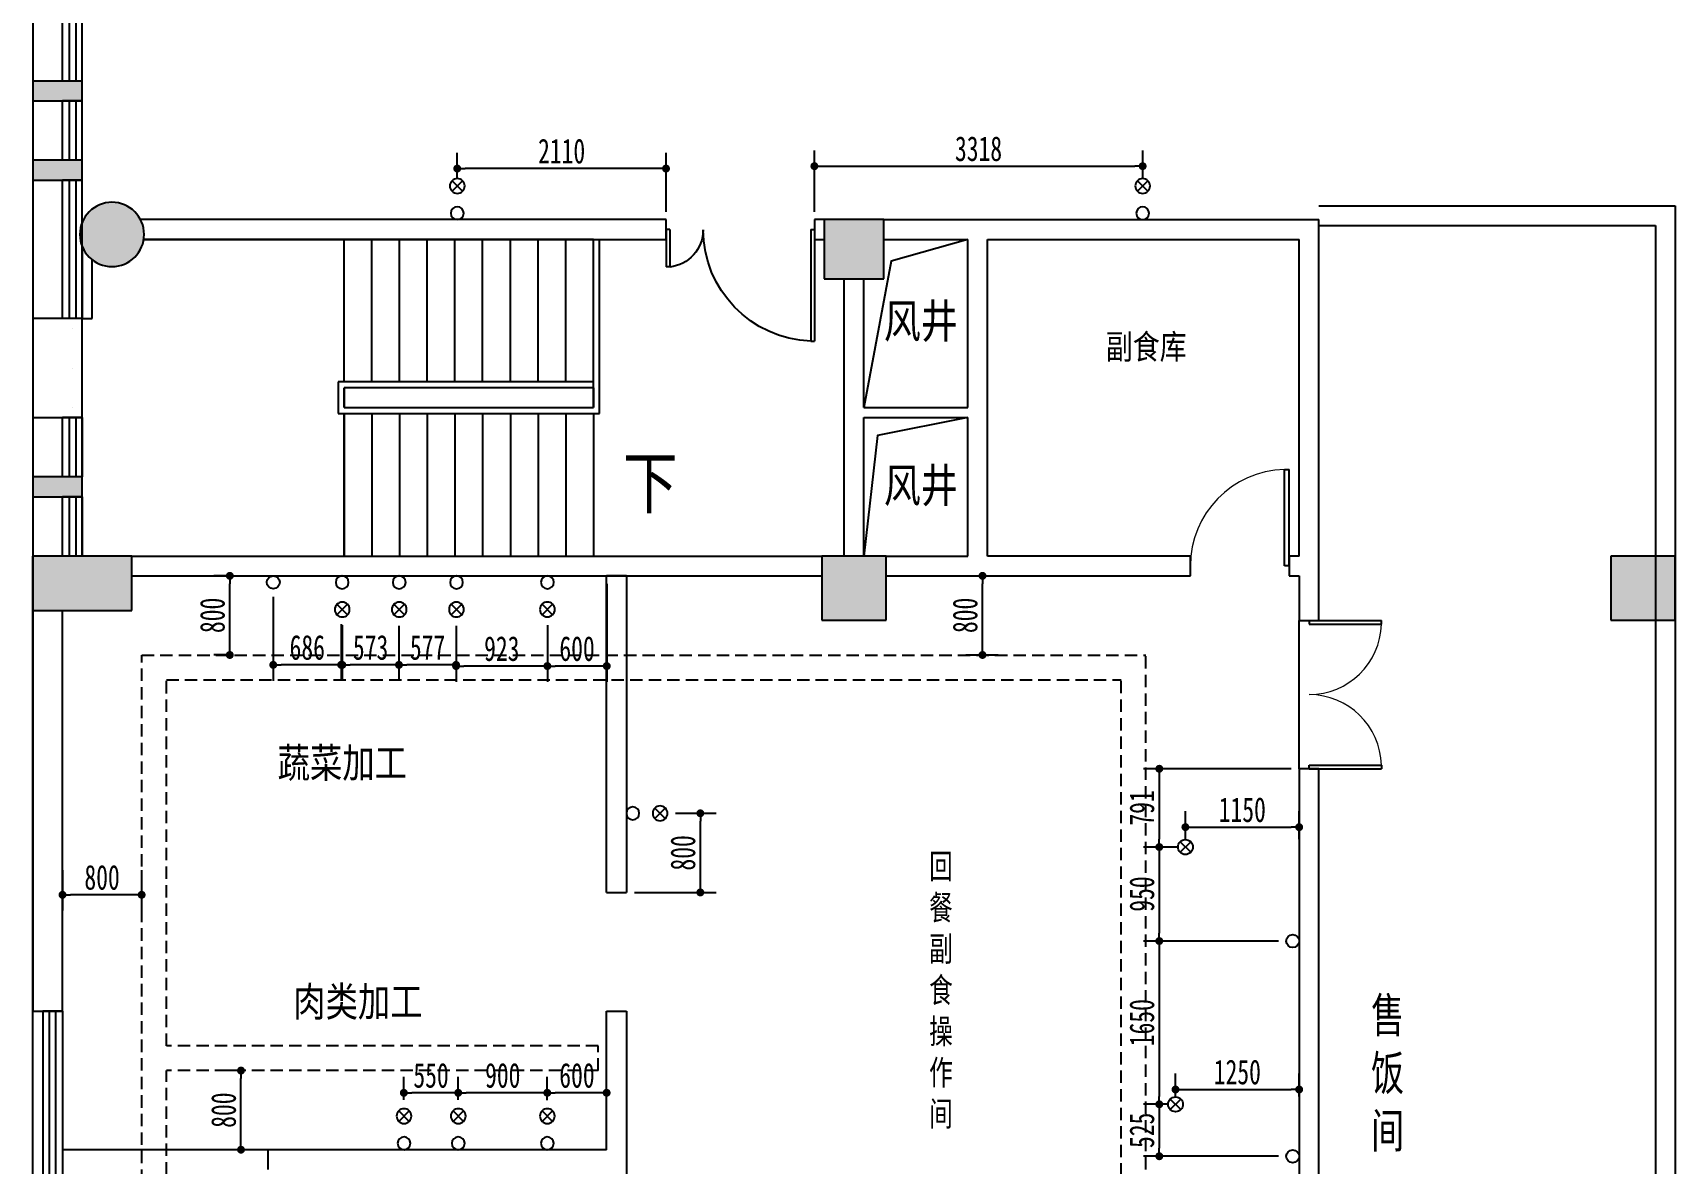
# Model space of a CAD drawing. Header units: inches. Extents: x 871252 to 1312932, y -88801 to 86720.
# Drawn here: x 1223702 to 1240302, y -47694 to -36261 of the extents above; entities that cross this region are included whole.
import ezdxf

# ---------------------------------------------------------------- set-up
doc = ezdxf.new("R2010")
doc.units = ezdxf.units.IN
doc.header["$MEASUREMENT"] = 0
doc.linetypes.add('DASH', pattern=[0.35, 0.25, -0.1])
doc.linetypes.add('HIDDEN', pattern=[0.375, 0.25, -0.125])
for name, color, linetype in [('COLUMN', 6, 'Continuous'), ('CURTWALL', 4, 'Continuous'), ('DIM_SYMB', 3, 'Continuous'), ('HATCH', 253, 'Continuous'), ('PUB_HATCH', 8, 'Continuous'), ('PUB_TEXT', 151, 'Continuous'), ('STAIR', 6, 'Continuous'), ('WALL', 7, 'Continuous'), ('WINDOW', 3, 'Continuous'), ('ZUOWEI', 251, 'Continuous'), ('供排水', 4, 'Continuous'), ('电位', 1, 'Continuous')]:
    doc.layers.add(name, color=color, linetype=linetype)
doc.styles.add('_TCH_DIM', font='stylu.ttf')
doc.styles.get("Standard").update_dxf_attribs({"font": '', "width": 0.7, "height": 250})
doc.styles.get('Standard').set_extended_font_data('NSimSun')
doc.dimstyles.new('电路', dxfattribs={"dimscale": 80, "dimtxt": 2.5, "dimasz": 1, "dimexe": 2, "dimexo": 1, "dimtad": 1, "dimdec": 0, "dimtxsty": 'Standard', "dimblk": 'DOT', "dimcen": 1, "dimclrd": 6, "dimclre": 6, "dimclrt": 6, "dimadec": 0, "dimazin": 0, "dimtfac": 1, "dimtdec": 0, "dimtmove": 0, "dimatfit": 3, "dimfxl": 0, "dimarcsym": 0})

# ---------------------------------------------------------------- blocks, each defined once
blk = doc.blocks.new('$DorLib2D$00000002')
for p, q in [((-0.5, 0), (-0.5, 0.4875)), ((-0.475, 0.4875), (-0.5, 0.4875)), ((-0.475, 0), (-0.475, 0.4875)), ((0.475, 0), (0.475, 0.4875)), ((0.475, 0.4875), (0.5, 0.4875)), ((0.5, 0), (0.5, 0.4875)), ((-0.5, 0), (-0.475, 0)), ((0.5, 0), (0.475, 0))]:
    blk.add_line(p, q)
at = {"lineweight": 13}
for centre, start, end in [((-0.4875, 0), 0, 88.53072), ((0.4875, 0), 91.46928, 180)]:
    blk.add_arc(centre, 0.4875, start, end, dxfattribs=at)
blk = doc.blocks.new('$TCHSYS$WIN2D')
for p, q in [((-0.5, 0.5), (0.5, 0.5)), ((-0.5, 0.5), (-0.5, -0.5)), ((0.5, 0.5), (0.5, -0.5)), ((0.5, 0.1667), (-0.5, 0.1667)), ((0.5, -0.1667), (-0.5, -0.1667)), ((-0.5, -0.5), (0.5, -0.5))]:
    blk.add_line(p, q)
blk = doc.blocks.new('$DorLib2D$00000225')
at = {"color": 0}
for p, q in [((0.475, -0.001), (0.475, 0.752)), ((0.475, 0.752), (0.5, 0.752)), ((0.5, -0.001), (0.5, 0.752)), ((-0.5, 0), (-0.5, 0.252)), ((-0.475, 0.252), (-0.5, 0.252)), ((-0.475, 0), (-0.475, 0.252)), ((-0.475, 0), (-0.5, 0)), ((0.475, -0.001), (0.5, -0.001))]:
    blk.add_line(p, q, dxfattribs=at)
for centre, radius, start, end in [((0.505, -0.002), 0.755, 92.2493, 179.7238), ((-0.501, 0.003), 0.251, 359.7899, 84.0974)]:
    blk.add_arc(centre, radius, start, end, dxfattribs=at)
blk = doc.blocks.new('$DorLib2D$00000001')
for p, q in [((0.45, 0.975), (0.5, 0.975)), ((0.45, 0), (0.45, 0.975)), ((0.5, 0), (0.5, 0.975)), ((0.5, 0), (0.45, 0))]:
    blk.add_line(p, q)
at = {"lineweight": 13}
blk.add_arc((0.475, 0), 0.975, 91.4693, 180, dxfattribs=at)
blk = doc.blocks.new('A$C4B041D0B')
at = {"layer": '供排水', "color": 14}
for p, q in [((393, 128), (287, 22)), ((287, 128), (393, 22))]:
    blk.add_line(p, q, dxfattribs=at)
at = {"layer": '供排水'}
for centre, radius in [((65, 75), 65.2), ((340, 75), 75)]:
    blk.add_circle(centre, radius, dxfattribs=at)
blk = doc.blocks.new('A$C561D5FAB')
at = {"layer": '供排水', "color": 14}
for p, q in [((128, 22), (22, 128)), ((128, 128), (22, 22))]:
    blk.add_line(p, q, dxfattribs=at)
at = {"layer": '供排水'}
blk.add_circle((75, 75), 75, dxfattribs=at)
blk = doc.blocks.new('_DOT')
at = {"color": 0, "linetype": 'ByBlock'}
blk.add_line((-0.5, 0), (-1, 0), dxfattribs=at)
at = {"color": 0, "linetype": 'ByBlock', "const_width": 0.5}
blk.add_lwpolyline([(-0.25, 0, 1), (0.25, 0, 1)], format="xyb", close=True, dxfattribs=at)
blk = doc.blocks.new('*D331')
at = {"layer": 'Defpoints', "color": 0, "transparency": 16777216}
for p in [(1229503, -41748), (1228903, -42168), (1228903, -42660)]:
    blk.add_point(p, dxfattribs=at)
at = {"layer": '电位', "color": 6, "lineweight": -2, "transparency": 16777216}
for p, q in [((1229503, -41828), (1229503, -42820)), ((1228903, -42248), (1228903, -42820)), ((1229423, -42660), (1228983, -42660))]:
    blk.add_line(p, q, dxfattribs=at)
at = {"layer": '电位', "color": 6, "lineweight": -2, "transparency": 16777216, "xscale": 80, "yscale": 80, "zscale": 80, "rotation": 180}
blk.add_blockref('_DOT', (1228903, -42660), dxfattribs=at)
at = {"layer": '电位', "color": 6, "lineweight": -2, "transparency": 16777216, "xscale": 80, "yscale": 80, "zscale": 80}
blk.add_blockref('_DOT', (1229503, -42660), dxfattribs=at)
at = {"layer": '电位', "color": 6, "transparency": 16777216, "insert": (1229203, -42485), "char_height": 250, "attachment_point": 5}
blk.add_mtext('600', dxfattribs=at)
blk = doc.blocks.new('*D332')
at = {"layer": 'Defpoints', "color": 0, "transparency": 16777216}
for p in [(1227980, -42174), (1228903, -42168), (1227980, -42660)]:
    blk.add_point(p, dxfattribs=at)
at = {"layer": '电位', "color": 6, "lineweight": -2, "transparency": 16777216}
for p, q in [((1227980, -42254), (1227980, -42820)), ((1228903, -42248), (1228903, -42820)), ((1228823, -42660), (1228060, -42660))]:
    blk.add_line(p, q, dxfattribs=at)
at = {"layer": '电位', "color": 6, "lineweight": -2, "transparency": 16777216, "xscale": 80, "yscale": 80, "zscale": 80, "rotation": 180}
blk.add_blockref('_DOT', (1227980, -42660), dxfattribs=at)
at = {"layer": '电位', "color": 6, "lineweight": -2, "transparency": 16777216, "xscale": 80, "yscale": 80, "zscale": 80}
blk.add_blockref('_DOT', (1228903, -42660), dxfattribs=at)
at = {"layer": '电位', "color": 6, "transparency": 16777216, "insert": (1228442, -42485), "char_height": 250, "attachment_point": 5}
blk.add_mtext('923', dxfattribs=at)
blk = doc.blocks.new('*D333')
at = {"layer": 'Defpoints', "color": 0, "transparency": 16777216}
for p in [(1227403, -42174), (1227980, -42174), (1227403, -42648)]:
    blk.add_point(p, dxfattribs=at)
at = {"layer": '电位', "color": 6, "lineweight": -2, "transparency": 16777216}
for p, q in [((1227403, -42254), (1227403, -42808)), ((1227980, -42254), (1227980, -42808)), ((1227900, -42648), (1227483, -42648))]:
    blk.add_line(p, q, dxfattribs=at)
at = {"layer": '电位', "color": 6, "lineweight": -2, "transparency": 16777216, "xscale": 80, "yscale": 80, "zscale": 80, "rotation": 180}
blk.add_blockref('_DOT', (1227403, -42648), dxfattribs=at)
at = {"layer": '电位', "color": 6, "lineweight": -2, "transparency": 16777216, "xscale": 80, "yscale": 80, "zscale": 80}
blk.add_blockref('_DOT', (1227980, -42648), dxfattribs=at)
at = {"layer": '电位', "color": 6, "transparency": 16777216, "insert": (1227692, -42473), "char_height": 250, "attachment_point": 5}
blk.add_mtext('577', dxfattribs=at)
blk = doc.blocks.new('*D334')
at = {"layer": 'Defpoints', "color": 0, "transparency": 16777216}
for p in [(1226830, -42167), (1227403, -42174), (1226830, -42648)]:
    blk.add_point(p, dxfattribs=at)
at = {"layer": '电位', "color": 6, "lineweight": -2, "transparency": 16777216}
for p, q in [((1226830, -42247), (1226830, -42808)), ((1227403, -42254), (1227403, -42808)), ((1227323, -42648), (1226910, -42648))]:
    blk.add_line(p, q, dxfattribs=at)
at = {"layer": '电位', "color": 6, "lineweight": -2, "transparency": 16777216, "xscale": 80, "yscale": 80, "zscale": 80, "rotation": 180}
blk.add_blockref('_DOT', (1226830, -42648), dxfattribs=at)
at = {"layer": '电位', "color": 6, "lineweight": -2, "transparency": 16777216, "xscale": 80, "yscale": 80, "zscale": 80}
blk.add_blockref('_DOT', (1227403, -42648), dxfattribs=at)
at = {"layer": '电位', "color": 6, "transparency": 16777216, "insert": (1227116, -42473), "char_height": 250, "attachment_point": 5}
blk.add_mtext('573', dxfattribs=at)
blk = doc.blocks.new('*D335')
at = {"layer": 'Defpoints', "color": 0, "transparency": 16777216}
for p in [(1226132, -41879), (1226819, -42157), (1226132, -42648)]:
    blk.add_point(p, dxfattribs=at)
at = {"layer": '电位', "color": 6, "lineweight": -2, "transparency": 16777216}
for p, q in [((1226132, -41959), (1226132, -42808)), ((1226819, -42237), (1226819, -42808)), ((1226739, -42648), (1226212, -42648))]:
    blk.add_line(p, q, dxfattribs=at)
at = {"layer": '电位', "color": 6, "lineweight": -2, "transparency": 16777216, "xscale": 80, "yscale": 80, "zscale": 80, "rotation": 180}
blk.add_blockref('_DOT', (1226132, -42648), dxfattribs=at)
at = {"layer": '电位', "color": 6, "lineweight": -2, "transparency": 16777216, "xscale": 80, "yscale": 80, "zscale": 80}
blk.add_blockref('_DOT', (1226819, -42648), dxfattribs=at)
at = {"layer": '电位', "color": 6, "transparency": 16777216, "insert": (1226476, -42473), "char_height": 250, "attachment_point": 5}
blk.add_mtext('686', dxfattribs=at)
blk = doc.blocks.new('*D336')
at = {"layer": 'Defpoints', "color": 0, "transparency": 16777216}
for p in [(1225693, -41748), (1225755, -41748), (1225755, -42548)]:
    blk.add_point(p, dxfattribs=at)
at = {"layer": '电位', "color": 6, "lineweight": -2, "transparency": 16777216}
for p, q in [((1225675, -41748), (1225533, -41748)), ((1225693, -42468), (1225693, -41828)), ((1225675, -42548), (1225533, -42548))]:
    blk.add_line(p, q, dxfattribs=at)
at = {"layer": '电位', "color": 6, "lineweight": -2, "transparency": 16777216, "xscale": 80, "yscale": 80, "zscale": 80}
for p, rotation in [((1225693, -41748), 90), ((1225693, -42548), 270)]:
    blk.add_blockref('_DOT', p, dxfattribs=dict(at, rotation=rotation))
at = {"layer": '电位', "color": 6, "transparency": 16777216, "insert": (1225518, -42148), "char_height": 250, "attachment_point": 5, "rotation": 90}
blk.add_mtext('800', dxfattribs=at)
blk = doc.blocks.new('*D337')
at = {"layer": 'Defpoints', "color": 0, "transparency": 16777216}
for p in [(1224002, -44643), (1224802, -44643), (1224002, -44972)]:
    blk.add_point(p, dxfattribs=at)
at = {"layer": '电位', "color": 6, "lineweight": -2, "transparency": 16777216}
for p, q in [((1224002, -44723), (1224002, -45132)), ((1224802, -44723), (1224802, -45132)), ((1224722, -44972), (1224082, -44972))]:
    blk.add_line(p, q, dxfattribs=at)
at = {"layer": '电位', "color": 6, "lineweight": -2, "transparency": 16777216, "xscale": 80, "yscale": 80, "zscale": 80, "rotation": 180}
blk.add_blockref('_DOT', (1224002, -44972), dxfattribs=at)
at = {"layer": '电位', "color": 6, "lineweight": -2, "transparency": 16777216, "xscale": 80, "yscale": 80, "zscale": 80}
blk.add_blockref('_DOT', (1224802, -44972), dxfattribs=at)
at = {"layer": '电位', "color": 6, "transparency": 16777216, "insert": (1224402, -44797), "char_height": 250, "attachment_point": 5}
blk.add_mtext('800', dxfattribs=at)
blk = doc.blocks.new('*D338')
at = {"layer": 'Defpoints', "color": 0, "transparency": 16777216}
for p in [(1228902, -46973), (1228902, -47128), (1229502, -47548)]:
    blk.add_point(p, dxfattribs=at)
at = {"layer": '电位', "color": 6, "lineweight": -2, "transparency": 16777216}
for p, q in [((1228902, -47048), (1228902, -46813)), ((1229422, -46973), (1228982, -46973)), ((1229502, -47468), (1229502, -46813))]:
    blk.add_line(p, q, dxfattribs=at)
at = {"layer": '电位', "color": 6, "lineweight": -2, "transparency": 16777216, "xscale": 80, "yscale": 80, "zscale": 80, "rotation": 180}
blk.add_blockref('_DOT', (1228902, -46973), dxfattribs=at)
at = {"layer": '电位', "color": 6, "lineweight": -2, "transparency": 16777216, "xscale": 80, "yscale": 80, "zscale": 80}
blk.add_blockref('_DOT', (1229502, -46973), dxfattribs=at)
at = {"layer": '电位', "color": 6, "transparency": 16777216, "insert": (1229202, -46798), "char_height": 250, "attachment_point": 5}
blk.add_mtext('600', dxfattribs=at)
blk = doc.blocks.new('*D339')
at = {"layer": 'Defpoints', "color": 0, "transparency": 16777216}
for p in [(1228002, -46973), (1228002, -47123), (1228902, -47128)]:
    blk.add_point(p, dxfattribs=at)
at = {"layer": '电位', "color": 6, "lineweight": -2, "transparency": 16777216}
for p, q in [((1228002, -47043), (1228002, -46813)), ((1228822, -46973), (1228082, -46973)), ((1228902, -47048), (1228902, -46813))]:
    blk.add_line(p, q, dxfattribs=at)
at = {"layer": '电位', "color": 6, "lineweight": -2, "transparency": 16777216, "xscale": 80, "yscale": 80, "zscale": 80, "rotation": 180}
blk.add_blockref('_DOT', (1228002, -46973), dxfattribs=at)
at = {"layer": '电位', "color": 6, "lineweight": -2, "transparency": 16777216, "xscale": 80, "yscale": 80, "zscale": 80}
blk.add_blockref('_DOT', (1228902, -46973), dxfattribs=at)
at = {"layer": '电位', "color": 6, "transparency": 16777216, "insert": (1228452, -46798), "char_height": 250, "attachment_point": 5}
blk.add_mtext('900', dxfattribs=at)
blk = doc.blocks.new('*D340')
at = {"layer": 'Defpoints', "color": 0, "transparency": 16777216}
for p in [(1227452, -46973), (1227452, -47123), (1228002, -47123)]:
    blk.add_point(p, dxfattribs=at)
at = {"layer": '电位', "color": 6, "lineweight": -2, "transparency": 16777216}
for p, q in [((1227452, -47043), (1227452, -46813)), ((1227922, -46973), (1227532, -46973)), ((1228002, -47043), (1228002, -46813))]:
    blk.add_line(p, q, dxfattribs=at)
at = {"layer": '电位', "color": 6, "lineweight": -2, "transparency": 16777216, "xscale": 80, "yscale": 80, "zscale": 80, "rotation": 180}
blk.add_blockref('_DOT', (1227452, -46973), dxfattribs=at)
at = {"layer": '电位', "color": 6, "lineweight": -2, "transparency": 16777216, "xscale": 80, "yscale": 80, "zscale": 80}
blk.add_blockref('_DOT', (1228002, -46973), dxfattribs=at)
at = {"layer": '电位', "color": 6, "transparency": 16777216, "insert": (1227727, -46798), "char_height": 250, "attachment_point": 5}
blk.add_mtext('550', dxfattribs=at)
blk = doc.blocks.new('*D341')
at = {"layer": 'Defpoints', "color": 0, "transparency": 16777216}
for p in [(1225806, -46748), (1225904, -46748), (1225904, -47548)]:
    blk.add_point(p, dxfattribs=at)
at = {"layer": '电位', "color": 6, "lineweight": -2, "transparency": 16777216}
for p, q in [((1225824, -46748), (1225646, -46748)), ((1225806, -47468), (1225806, -46828)), ((1225824, -47548), (1225646, -47548))]:
    blk.add_line(p, q, dxfattribs=at)
at = {"layer": '电位', "color": 6, "lineweight": -2, "transparency": 16777216, "xscale": 80, "yscale": 80, "zscale": 80}
for p, rotation in [((1225806, -46748), 90), ((1225806, -47548), 270)]:
    blk.add_blockref('_DOT', p, dxfattribs=dict(at, rotation=rotation))
at = {"layer": '电位', "color": 6, "transparency": 16777216, "insert": (1225631, -47148), "char_height": 250, "attachment_point": 5, "rotation": 90}
blk.add_mtext('800', dxfattribs=at)
blk = doc.blocks.new('*D353')
at = {"layer": 'Defpoints', "color": 0, "transparency": 16777216}
for p in [(1233054, -41748), (1233301, -41748), (1233054, -42548)]:
    blk.add_point(p, dxfattribs=at)
at = {"layer": '电位', "color": 6, "lineweight": -2, "transparency": 16777216}
for p, q in [((1233134, -41748), (1233461, -41748)), ((1233301, -42468), (1233301, -41828)), ((1233134, -42548), (1233461, -42548))]:
    blk.add_line(p, q, dxfattribs=at)
at = {"layer": '电位', "color": 6, "lineweight": -2, "transparency": 16777216, "xscale": 80, "yscale": 80, "zscale": 80}
for p, rotation in [((1233301, -41748), 90), ((1233301, -42548), 270)]:
    blk.add_blockref('_DOT', p, dxfattribs=dict(at, rotation=rotation))
at = {"layer": '电位', "color": 6, "transparency": 16777216, "insert": (1233126, -42148), "char_height": 250, "attachment_point": 5, "rotation": 90}
blk.add_mtext('800', dxfattribs=at)
blk = doc.blocks.new('*D354')
at = {"layer": 'Defpoints', "color": 0, "transparency": 16777216}
for p in [(1236502, -43698), (1235088, -44489), (1235352, -44489)]:
    blk.add_point(p, dxfattribs=at)
at = {"layer": '电位', "color": 6, "lineweight": -2, "transparency": 16777216}
for p, q in [((1236422, -43698), (1234928, -43698)), ((1235088, -43778), (1235088, -44409)), ((1235272, -44489), (1234928, -44489))]:
    blk.add_line(p, q, dxfattribs=at)
at = {"layer": '电位', "color": 6, "lineweight": -2, "transparency": 16777216, "xscale": 80, "yscale": 80, "zscale": 80}
for p, rotation in [((1235088, -43698), 90), ((1235088, -44489), 270)]:
    blk.add_blockref('_DOT', p, dxfattribs=dict(at, rotation=rotation))
at = {"layer": '电位', "color": 6, "transparency": 16777216, "insert": (1234913, -44094), "char_height": 250, "attachment_point": 5, "rotation": 90}
blk.add_mtext('791', dxfattribs=at)
blk = doc.blocks.new('*D355')
at = {"layer": 'Defpoints', "color": 0, "transparency": 16777216}
for p in [(1235352, -44489), (1235088, -45439), (1236372, -45439)]:
    blk.add_point(p, dxfattribs=at)
at = {"layer": '电位', "color": 6, "lineweight": -2, "transparency": 16777216}
for p, q in [((1235272, -44489), (1234928, -44489)), ((1235088, -44569), (1235088, -45359)), ((1236292, -45439), (1234928, -45439))]:
    blk.add_line(p, q, dxfattribs=at)
at = {"layer": '电位', "color": 6, "lineweight": -2, "transparency": 16777216, "xscale": 80, "yscale": 80, "zscale": 80}
for p, rotation in [((1235088, -44489), 90), ((1235088, -45439), 270)]:
    blk.add_blockref('_DOT', p, dxfattribs=dict(at, rotation=rotation))
at = {"layer": '电位', "color": 6, "transparency": 16777216, "insert": (1234913, -44964), "char_height": 250, "attachment_point": 5, "rotation": 90}
blk.add_mtext('950', dxfattribs=at)
blk = doc.blocks.new('*D356')
at = {"layer": 'Defpoints', "color": 0, "transparency": 16777216}
for p in [(1236372, -45439), (1235088, -47089), (1235252, -47089)]:
    blk.add_point(p, dxfattribs=at)
at = {"layer": '电位', "color": 6, "lineweight": -2, "transparency": 16777216}
for p, q in [((1236292, -45439), (1234928, -45439)), ((1235088, -45519), (1235088, -47009)), ((1235172, -47089), (1234928, -47089))]:
    blk.add_line(p, q, dxfattribs=at)
at = {"layer": '电位', "color": 6, "lineweight": -2, "transparency": 16777216, "xscale": 80, "yscale": 80, "zscale": 80}
for p, rotation in [((1235088, -45439), 90), ((1235088, -47089), 270)]:
    blk.add_blockref('_DOT', p, dxfattribs=dict(at, rotation=rotation))
at = {"layer": '电位', "color": 6, "transparency": 16777216, "insert": (1234913, -46264), "char_height": 250, "attachment_point": 5, "rotation": 90}
blk.add_mtext('1650', dxfattribs=at)
blk = doc.blocks.new('*D357')
at = {"layer": 'Defpoints', "color": 0, "transparency": 16777216}
for p in [(1235252, -47089), (1235088, -47614), (1236372, -47614)]:
    blk.add_point(p, dxfattribs=at)
at = {"layer": '电位', "color": 6, "lineweight": -2, "transparency": 16777216}
for p, q in [((1235172, -47089), (1234928, -47089)), ((1235088, -47169), (1235088, -47534)), ((1236292, -47614), (1234928, -47614))]:
    blk.add_line(p, q, dxfattribs=at)
at = {"layer": '电位', "color": 6, "lineweight": -2, "transparency": 16777216, "xscale": 80, "yscale": 80, "zscale": 80}
for p, rotation in [((1235088, -47089), 90), ((1235088, -47614), 270)]:
    blk.add_blockref('_DOT', p, dxfattribs=dict(at, rotation=rotation))
at = {"layer": '电位', "color": 6, "transparency": 16777216, "insert": (1234913, -47352), "char_height": 250, "attachment_point": 5, "rotation": 90}
blk.add_mtext('525', dxfattribs=at)
blk = doc.blocks.new('*D359')
at = {"layer": 'Defpoints', "color": 0, "transparency": 16777216}
for p in [(1236502, -46939), (1235252, -47089), (1236502, -47089)]:
    blk.add_point(p, dxfattribs=at)
at = {"layer": '电位', "color": 6, "lineweight": -2, "transparency": 16777216}
for p, q in [((1235252, -47009), (1235252, -46779)), ((1236502, -47009), (1236502, -46779)), ((1235332, -46939), (1236422, -46939))]:
    blk.add_line(p, q, dxfattribs=at)
at = {"layer": '电位', "color": 6, "lineweight": -2, "transparency": 16777216, "xscale": 80, "yscale": 80, "zscale": 80, "rotation": 180}
blk.add_blockref('_DOT', (1235252, -46939), dxfattribs=at)
at = {"layer": '电位', "color": 6, "lineweight": -2, "transparency": 16777216, "xscale": 80, "yscale": 80, "zscale": 80}
blk.add_blockref('_DOT', (1236502, -46939), dxfattribs=at)
at = {"layer": '电位', "color": 6, "transparency": 16777216, "insert": (1235877, -46764), "char_height": 250, "attachment_point": 5}
blk.add_mtext('1250', dxfattribs=at)
blk = doc.blocks.new('*D360')
at = {"layer": 'Defpoints', "color": 0, "transparency": 16777216}
for p in [(1236502, -44288), (1235352, -44489), (1236502, -44489)]:
    blk.add_point(p, dxfattribs=at)
at = {"layer": '电位', "color": 6, "lineweight": -2, "transparency": 16777216}
for p, q in [((1235352, -44409), (1235352, -44128)), ((1236502, -44409), (1236502, -44128)), ((1235432, -44288), (1236422, -44288))]:
    blk.add_line(p, q, dxfattribs=at)
at = {"layer": '电位', "color": 6, "lineweight": -2, "transparency": 16777216, "xscale": 80, "yscale": 80, "zscale": 80, "rotation": 180}
blk.add_blockref('_DOT', (1235352, -44288), dxfattribs=at)
at = {"layer": '电位', "color": 6, "lineweight": -2, "transparency": 16777216, "xscale": 80, "yscale": 80, "zscale": 80}
blk.add_blockref('_DOT', (1236502, -44288), dxfattribs=at)
at = {"layer": '电位', "color": 6, "transparency": 16777216, "insert": (1235927, -44113), "char_height": 250, "attachment_point": 5}
blk.add_mtext('1150', dxfattribs=at)
blk = doc.blocks.new('*D372')
at = {"layer": 'Defpoints', "color": 0, "transparency": 16777216}
for p in [(1234920, -37608), (1234920, -37808), (1231602, -38148)]:
    blk.add_point(p, dxfattribs=at)
at = {"layer": '电位', "color": 6, "lineweight": -2, "transparency": 16777216}
for p, q in [((1231602, -38068), (1231602, -37448)), ((1234920, -37728), (1234920, -37448)), ((1231682, -37608), (1234840, -37608))]:
    blk.add_line(p, q, dxfattribs=at)
at = {"layer": '电位', "color": 6, "lineweight": -2, "transparency": 16777216, "xscale": 80, "yscale": 80, "zscale": 80, "rotation": 180}
blk.add_blockref('_DOT', (1231602, -37608), dxfattribs=at)
at = {"layer": '电位', "color": 6, "lineweight": -2, "transparency": 16777216, "xscale": 80, "yscale": 80, "zscale": 80}
blk.add_blockref('_DOT', (1234920, -37608), dxfattribs=at)
at = {"layer": '电位', "color": 6, "transparency": 16777216, "insert": (1233261, -37433), "char_height": 250, "attachment_point": 5}
blk.add_mtext('3318', dxfattribs=at)
blk = doc.blocks.new('*D373')
at = {"layer": 'Defpoints', "color": 0, "transparency": 16777216}
for p in [(1227992, -37632), (1227992, -37808), (1230102, -38148)]:
    blk.add_point(p, dxfattribs=at)
at = {"layer": '电位', "color": 6, "lineweight": -2, "transparency": 16777216}
for p, q in [((1227992, -37728), (1227992, -37472)), ((1230102, -38068), (1230102, -37472)), ((1230022, -37632), (1228072, -37632))]:
    blk.add_line(p, q, dxfattribs=at)
at = {"layer": '电位', "color": 6, "lineweight": -2, "transparency": 16777216, "xscale": 80, "yscale": 80, "zscale": 80, "rotation": 180}
blk.add_blockref('_DOT', (1227992, -37632), dxfattribs=at)
at = {"layer": '电位', "color": 6, "lineweight": -2, "transparency": 16777216, "xscale": 80, "yscale": 80, "zscale": 80}
blk.add_blockref('_DOT', (1230102, -37632), dxfattribs=at)
at = {"layer": '电位', "color": 6, "transparency": 16777216, "insert": (1229047, -37457), "char_height": 250, "attachment_point": 5}
blk.add_mtext('2110', dxfattribs=at)
blk = doc.blocks.new('*D448')
at = {"layer": 'Defpoints', "color": 0, "transparency": 16777216}
for p in [(1230117, -44148), (1230449, -44148), (1229702, -44948)]:
    blk.add_point(p, dxfattribs=at)
at = {"layer": '电位', "color": 6, "lineweight": -2, "transparency": 16777216}
for p, q in [((1230197, -44148), (1230609, -44148)), ((1230449, -44868), (1230449, -44228)), ((1229782, -44948), (1230609, -44948))]:
    blk.add_line(p, q, dxfattribs=at)
at = {"layer": '电位', "color": 6, "lineweight": -2, "transparency": 16777216, "xscale": 80, "yscale": 80, "zscale": 80}
for p, rotation in [((1230449, -44148), 90), ((1230449, -44948), 270)]:
    blk.add_blockref('_DOT', p, dxfattribs=dict(at, rotation=rotation))
at = {"layer": '电位', "color": 6, "transparency": 16777216, "insert": (1230274, -44548), "char_height": 250, "attachment_point": 5, "rotation": 90}
blk.add_mtext('800', dxfattribs=at)

msp = doc.modelspace()

# ---------------------------------------------------------------- hatches: boundary and pattern name
at = {"layer": 'PUB_HATCH'}
for points in [[(1223702.2, -36948.3), (1224202.2, -36948.3), (1224202.2, -36748.3), (1223702.2, -36748.3)], [(1223702.2, -37748.3), (1224202.2, -37748.3), (1224202.2, -37548.3), (1223702.2, -37548.3)], [(1224827.2, -38298.3, 1), (1224177.2, -38298.3, 1)], [(1232302.2, -38748.3), (1232302.2, -38148.3), (1231702.2, -38148.3), (1231702.2, -38748.3)], [(1223702.2, -40948.3), (1224202.2, -40948.3), (1224202.2, -40748.3), (1223702.2, -40748.3)], [(1224702.2, -42097.9), (1224702.2, -41547.9), (1223702.2, -41547.9), (1223702.2, -42097.9)], [(1232327.2, -42197.9), (1232327.2, -41547.9), (1231677.2, -41547.9), (1231677.2, -42197.9)], [(1240302.2, -42197.9), (1240302.2, -41547.9), (1239652.2, -41547.9), (1239652.2, -42197.9)]]:
    msp.add_hatch(color=256, dxfattribs=at).paths.add_polyline_path(points)

# ---------------------------------------------------------------- linework, layer by layer
msp.add_lwpolyline([(1223702.2, -65498.3), (1223702.2, -41548.3)])
at = {"layer": 'COLUMN'}
for p, q in [((1224202.2, -36748.3), (1223702.2, -36748.3)), ((1223702.2, -36748.3), (1223702.2, -36948.3)), ((1224202.2, -36948.3), (1224202.2, -36748.3)), ((1223702.2, -36948.3), (1224202.2, -36948.3)), ((1224202.2, -37548.3), (1223702.2, -37548.3)), ((1223702.2, -37548.3), (1223702.2, -37748.3)), ((1224202.2, -37748.3), (1224202.2, -37548.3)), ((1223702.2, -37748.3), (1224202.2, -37748.3)), ((1232302.2, -38148.3), (1231702.2, -38148.3)), ((1231702.2, -38148.3), (1231702.2, -38748.3)), ((1232302.2, -38748.3), (1232302.2, -38148.3)), ((1231702.2, -38748.3), (1232302.2, -38748.3)), ((1224202.2, -39148.3), (1223702.2, -39148.3)), ((1223702.2, -39148.3), (1223702.2, -40148.3)), ((1224202.2, -40148.3), (1224202.2, -39148.3)), ((1223702.2, -40148.3), (1224202.2, -40148.3)), ((1224202.2, -40748.3), (1223702.2, -40748.3)), ((1223702.2, -40748.3), (1223702.2, -40948.3)), ((1224202.2, -40948.3), (1224202.2, -40748.3)), ((1223702.2, -40948.3), (1224202.2, -40948.3)), ((1224702.2, -41547.9), (1223702.2, -41547.9)), ((1223702.2, -41547.9), (1223702.2, -42097.9)), ((1224702.2, -42097.9), (1224702.2, -41547.9)), ((1232327.2, -41547.9), (1231677.2, -41547.9)), ((1231677.2, -41547.9), (1231677.2, -42197.9)), ((1232327.2, -42197.9), (1232327.2, -41547.9)), ((1240302.2, -41547.9), (1239652.2, -41547.9)), ((1239652.2, -41547.9), (1239652.2, -42197.9)), ((1240302.2, -42197.9), (1240302.2, -41547.9)), ((1223702.2, -42097.9), (1224702.2, -42097.9)), ((1231677.2, -42197.9), (1232327.2, -42197.9)), ((1239652.2, -42197.9), (1240302.2, -42197.9))]:
    msp.add_line(p, q, dxfattribs=at)
for start, end in [(0, 180), (180, 0)]:
    msp.add_arc((1224502.2, -38298.3), 325, start, end, dxfattribs=at)
at = {"layer": 'CURTWALL'}
for p, q in [((1224102.2, -39248.3), (1224102.2, -39248.3)), ((1224102.2, -39648.3), (1224102.2, -39648.3)), ((1224102.2, -40048.3), (1224102.2, -40048.3))]:
    msp.add_line(p, q, dxfattribs=at)
at = {"layer": 'DIM_SYMB'}
msp.add_lwpolyline([(1229508.7, -40798.3, 0, 0, 0), (1225525.5, -40798.3, 0, 0, 0), (1225525.5, -39098.3, 0, 0, 0), (1228778.7, -39098.3, 120, 0, 0), (1229228.7, -39098.3, 0, 0, 0)], format="xyseb", dxfattribs=at)
at = {"layer": 'HATCH'}
for points in [[(1233152.2, -38348.3), (1232379.5, -38569.6), (1232102.2, -40048.3)], [(1233152.2, -40148.3), (1232240.5, -40330.9), (1232102.2, -41547.9)]]:
    msp.add_lwpolyline(points, dxfattribs=at)
at = {"layer": 'STAIR'}
for p, q in [((1223702.2, -30654.4), (1223702.2, -41548.3)), ((1224202.2, -38423.3), (1224202.2, -39148.3)), ((1226848.7, -38348.3), (1224823.3, -38348.3)), ((1229368.7, -38348.3), (1226848.7, -38348.3)), ((1226848.7, -39788.3), (1226848.7, -38348.3)), ((1226848.7, -39788.3), (1226848.7, -38348.3)), ((1227128.7, -39788.3), (1227128.7, -38348.3)), ((1227408.7, -39788.3), (1227408.7, -38348.3)), ((1227688.7, -39788.3), (1227688.7, -38348.3)), ((1227968.7, -39788.3), (1227968.7, -38348.3)), ((1228248.7, -39788.3), (1228248.7, -38348.3)), ((1228528.7, -39788.3), (1228528.7, -38348.3)), ((1228808.7, -39788.3), (1228808.7, -38348.3)), ((1229088.7, -39788.3), (1229088.7, -38348.3)), ((1229368.7, -39788.3), (1229368.7, -38348.3)), ((1229368.7, -40048.3), (1229368.7, -38348.3)), ((1229368.7, -38348.3), (1229428.7, -38348.3)), ((1229428.7, -40108.3), (1229428.7, -38348.3)), ((1229368.7, -39788.3), (1226788.7, -39788.3)), ((1226788.7, -39788.3), (1226788.7, -40108.3)), ((1229368.7, -39848.3), (1229368.7, -39788.3)), ((1229368.7, -39848.3), (1229368.7, -39788.3)), ((1227031.1, -39848.3), (1226848.7, -39848.3)), ((1229368.7, -39848.3), (1226848.7, -39848.3)), ((1226848.7, -39848.3), (1226848.7, -40048.3)), ((1226848.7, -40048.3), (1226848.7, -39848.3)), ((1229368.7, -39848.3), (1227031.1, -39848.3)), ((1229368.7, -39848.3), (1229368.7, -40048.3)), ((1224202.2, -40148.3), (1224202.2, -40748.3)), ((1226788.7, -40108.3), (1229428.7, -40108.3)), ((1226848.7, -40048.3), (1229368.7, -40048.3)), ((1226848.7, -40048.3), (1229368.7, -40048.3)), ((1226848.7, -40108.3), (1226848.7, -41548.3)), ((1226848.7, -41548.3), (1226848.7, -40108.3)), ((1227128.7, -40108.3), (1227128.7, -41548.3)), ((1227408.7, -40108.3), (1227408.7, -41548.3)), ((1227688.7, -40108.3), (1227688.7, -41548.3)), ((1227968.7, -40108.3), (1227968.7, -41548.3)), ((1228248.7, -40108.3), (1228248.7, -41548.3)), ((1228528.7, -40108.3), (1228528.7, -41548.3)), ((1228808.7, -40108.3), (1228808.7, -41548.3)), ((1229088.7, -40108.3), (1229088.7, -41548.3)), ((1229368.7, -40108.3), (1229368.7, -41548.3)), ((1224202.2, -40948.3), (1224202.2, -41547.9)), ((1224702.2, -41548.3), (1226848.7, -41548.3)), ((1226848.7, -41548.3), (1229368.7, -41548.3))]:
    msp.add_line(p, q, dxfattribs=at)
at = {"layer": 'WALL'}
for p, q in [((1224002.2, -38248.3), (1224002.2, -37748.3)), ((1224202.2, -38148.3), (1224202.2, -37748.3)), ((1236702.2, -38009), (1240302.2, -38009)), ((1224202.2, -38148.3), (1224213.9, -38148.3)), ((1230102.2, -38148.3), (1224790.5, -38148.3)), ((1230102.2, -38348.3), (1230102.2, -38148.3)), ((1231702.2, -38148.3), (1231602.2, -38148.3)), ((1231602.2, -38148.3), (1231602.2, -38348.3)), ((1232302.2, -38148.3), (1233252.2, -38148.3)), ((1233252.2, -38148.3), (1236702.2, -38148.3)), ((1236702.2, -41648.3), (1236702.2, -38148.3)), ((1224002.2, -39148.3), (1224002.2, -38248.3)), ((1236702.2, -38209), (1240102.2, -38209)), ((1224202.2, -39148.3), (1224202.2, -38348.3)), ((1224202.2, -39148.3), (1224202.2, -38423.3)), ((1224823.3, -38348.3), (1230102.2, -38348.3)), ((1231602.2, -38348.3), (1231702.2, -38348.3)), ((1232302.2, -38348.3), (1233152.2, -38348.3)), ((1233152.2, -40048.3), (1233152.2, -38348.3)), ((1233352.2, -38348.3), (1236502.2, -38348.3)), ((1233352.2, -40098.3), (1233352.2, -38348.3)), ((1236502.2, -41548.3), (1236502.2, -38348.3)), ((1224302.2, -39148.3), (1224302.2, -38554.4)), ((1231902.2, -40098.3), (1231902.2, -38748.3)), ((1232102.2, -40048.3), (1232102.2, -38748.3)), ((1224202.2, -39148.3), (1224302.2, -39148.3)), ((1231902.2, -41547.9), (1231902.2, -40098.3)), ((1232102.2, -40048.3), (1233152.2, -40048.3)), ((1232102.2, -41547.9), (1232102.2, -40148.3)), ((1232102.2, -40148.3), (1233152.2, -40148.3)), ((1233152.2, -41548.3), (1233152.2, -40148.3)), ((1233352.2, -41548.3), (1233352.2, -40098.3)), ((1224702.2, -41548.3), (1231677.2, -41548.3)), ((1232327.2, -41548.3), (1233152.2, -41548.3)), ((1235402.2, -41548.3), (1233352.2, -41548.3)), ((1235402.2, -41748.3), (1235402.2, -41548.3)), ((1236502.2, -41548.3), (1236402.2, -41548.3)), ((1236402.2, -41548.3), (1236402.2, -41748.3)), ((1236702.2, -42198.3), (1236702.2, -41648.3)), ((1224702.2, -41748.3), (1231677.2, -41748.3)), ((1229702.2, -41748.3), (1229502.2, -41748.3)), ((1229502.2, -44948.3), (1229502.2, -41748.3)), ((1229702.2, -41748.3), (1229702.2, -44948.3)), ((1232327.2, -41748.3), (1233252.2, -41748.3)), ((1233252.2, -41748.3), (1235402.2, -41748.3)), ((1236402.2, -41748.3), (1236502.2, -41748.3)), ((1236502.2, -41748.3), (1236502.2, -42198.3)), ((1223702.2, -42097.9), (1223702.2, -46147.9)), ((1224002.2, -46148.3), (1224002.2, -42097.9)), ((1236502.2, -42198.3), (1236702.2, -42198.3)), ((1236702.2, -43698.3), (1236502.2, -43698.3)), ((1236502.2, -43698.3), (1236502.2, -55998.3)), ((1236702.2, -55998.3), (1236702.2, -43698.3)), ((1229502.2, -44948.3), (1229702.2, -44948.3)), ((1223702.2, -46147.9), (1223702.2, -46148.3)), ((1223702.2, -46148.3), (1223802.2, -46148.3)), ((1223802.2, -46148.3), (1224002.2, -46148.3)), ((1229502.2, -47548.3), (1229502.2, -46148.3)), ((1229502.2, -46148.3), (1229702.2, -46148.3)), ((1229702.2, -46148.3), (1229702.2, -50048.3)), ((1229502.2, -47548.3), (1224002.2, -47548.3)), ((1226079.8, -47748.3), (1226079.8, -47548.3))]:
    msp.add_line(p, q, dxfattribs=at)
at = {"layer": 'WINDOW'}
msp.add_line((1236502.2, -43698.3), (1236502.2, -42198.3), dxfattribs=at)
at = {"layer": 'ZUOWEI', "color": 4}
for p, q in [((1240302.2, -38009), (1240302.2, -63575.5)), ((1240102.2, -38209), (1240102.2, -63575.5))]:
    msp.add_line(p, q, dxfattribs=at)
at = {"layer": '供排水', "linetype": 'HIDDEN', "ltscale": 500}
for p, q in [((1224802.2, -42548.4), (1234952.2, -42548.4)), ((1224802.2, -52748.1), (1224802.2, -42548.4)), ((1234952.2, -55998.8), (1234952.2, -42548.4)), ((1225052.2, -42798.4), (1234702.2, -42798.4)), ((1225052.2, -46498.3), (1225052.2, -42798.4)), ((1234702.2, -52498.1), (1234702.2, -42798.4)), ((1229417.3, -46498.3), (1225052.2, -46498.3)), ((1229417.3, -46748.3), (1229417.3, -46498.3)), ((1229417.3, -46748.3), (1225052.2, -46748.3)), ((1225052.2, -48548.3), (1225052.2, -46748.3))]:
    msp.add_line(p, q, dxfattribs=at)
at = {"layer": '供排水'}
for centre in [(1226132.4, -41813.4), (1236437, -45439.4), (1236437, -47614.4)]:
    msp.add_circle(centre, 65.2, dxfattribs=at)

# ---------------------------------------------------------------- block references
at = {"layer": 'WINDOW'}
for name, p, xscale, yscale, zscale, rotation in [('$TCHSYS$WIN2D', (1224102.2, -36448.3), 600, -200, 600, 89.99999999986662), ('$TCHSYS$WIN2D', (1224102.2, -37248.3), 600, -200, 600, 89.99999999986662), ('$TCHSYS$WIN2D', (1224102.2, -38448.3), 1400, -200, 1400, 89.99999999987614), ('$TCHSYS$WIN2D', (1224102.2, -40448.3), 600, -200, 600, 89.99999999986662), ('$TCHSYS$WIN2D', (1224102.2, -41248.3), 600, -200, 600, 89.99999999986662), ('$DorLib2D$00000002', (1236602.2, -42948.3), -1500, -1500, -1500, 90), ('$TCHSYS$WIN2D', (1223902.2, -47848.3), -3400, -200, -3400, 90)]:
    msp.add_blockref(name, p, dxfattribs=dict(at, xscale=xscale, yscale=yscale, zscale=zscale, rotation=rotation))
at = {"layer": 'WINDOW', "linetype": 'DASH', "xscale": 1500, "yscale": -1500, "zscale": 1500, "rotation": 359.9999999999644}
msp.add_blockref('$DorLib2D$00000225', (1230852.2, -38248.3), dxfattribs=at)
at = {"layer": 'WINDOW', "linetype": 'DASH', "xscale": 1000.000000000233, "yscale": 1000.000000000233, "zscale": 1000.000000000233}
msp.add_blockref('$DorLib2D$00000001', (1235902.2, -41648.3), dxfattribs=at)
at = {"layer": '供排水', "xscale": -1}
for p, rotation in [((1227917, -38148.3), 270), ((1234845, -38148.3), 270), ((1226904.2, -41749), 90), ((1227480.4, -41749), 90), ((1228059.1, -41749), 90), ((1228978.2, -41748.3), 90), ((1229702.2, -44073.3), 180), ((1227378.9, -47548.3), 270), ((1227927.1, -47548.3), 270), ((1228827.2, -47548.3), 270)]:
    msp.add_blockref('A$C4B041D0B', p, dxfattribs=dict(at, rotation=rotation))
at = {"layer": '电位'}
for p in [(1235277.2, -44564.4), (1235177.2, -47164.4)]:
    msp.add_blockref('A$C561D5FAB', p, dxfattribs=at)

# ---------------------------------------------------------------- texts
at = {"layer": 'PUB_TEXT', "linetype": 'DASH', "width": 0.8}
for p in [(1232304, -39344.3), (1232304, -41004.9)]:
    msp.add_text('风井', height=341.77, dxfattribs=at).set_placement(p)
at = {"layer": 'PUB_TEXT', "width": 0.8}
for s, height, p in [('副食库', 250, (1234546.5, -39557.5)), ('蔬菜加工', 300, (1226175.2, -43788)), ('肉类加工', 300, (1226333.3, -46201.2))]:
    msp.add_text(s, height=height, dxfattribs=at).set_placement(p)
at = {"layer": 'PUB_TEXT', "style": '_TCH_DIM', "width": 0.8}
msp.add_text('下', height=506.4, dxfattribs=at).set_placement((1229666.2, -41060.8))
at = {"layer": 'WALL', "color": 0, "insert": (1232761.6, -44558.7), "char_height": 250, "width": 319.087, "attachment_point": 1}
msp.add_mtext('回餐副食操作间', dxfattribs=at)
at = {"layer": 'WALL', "insert": (1237228.9, -46013.4), "char_height": 350, "width": 404.548, "attachment_point": 1}
msp.add_mtext('{\\C0;售饭间}', dxfattribs=at)

# ---------------------------------------------------------------- dimensions: what is measured, and where the dimension line sits
at = {"layer": '电位', "color": 1}
for base, p1, p2, override, picture, middle in [((1227992, -37631.9), (1230102.2, -38148.3), (1227992, -37808.3), {"dimfxl": 6, "dimfxlon": 1}, '*D373', (1229047.1, -37456.9)), ((1234920, -37608.3), (1231602.2, -38148.3), (1234920, -37808.3), {"dimfxl": 6, "dimfxlon": 1}, '*D372', (1233261.1, -37433.3)), ((1228903.2, -42659.8), (1229503.2, -41748.3), (1228903.2, -42168.3), {"dimfxl": 6, "dimfxlon": 1}, '*D331', (1229203.2, -42484.8)), ((1226132.4, -42647.7), (1226818.6, -42156.9), (1226132.4, -41878.6), {"dimtmove": 1, "dimfxl": 6, "dimfxlon": 1}, '*D335', (1226475.5, -42472.7)), ((1226829.5692, -42647.7123), (1227403.0666, -42174.0208), (1226829.5692, -42166.9494), {"dimtmove": 1, "dimfxl": 6, "dimfxlon": 1}, '*D334', (1227116.3179, -42472.7123)), ((1227403.1, -42647.7), (1227980.1, -42174), (1227403.1, -42174), {"dimtmove": 1, "dimfxl": 6, "dimfxlon": 1}, '*D333', (1227691.6, -42472.7)), ((1227980.1, -42659.8), (1228903.2, -42168.3), (1227980.1, -42174), {"dimtmove": 1, "dimfxl": 6, "dimfxlon": 1}, '*D332', (1228441.6, -42484.8)), ((1236502.2, -44288.2), (1235352.2, -44489.4), (1236502.2, -44489.4), {"dimfxl": 6, "dimfxlon": 1}, '*D360', (1235927.2, -44113.2)), ((1224002.2, -44971.6), (1224802.2, -44642.6), (1224002.2, -44642.6), {"dimfxl": 6, "dimfxlon": 1}, '*D337', (1224402.2, -44796.6)), ((1227452.1, -46972.9), (1228002.1, -47123.3), (1227452.1, -47123.3), {"dimtmove": 1, "dimfxl": 6, "dimfxlon": 1}, '*D340', (1227727.1, -46797.9)), ((1228002.1, -46972.9), (1228902.2, -47128.3), (1228002.1, -47123.3), {"dimtmove": 1, "dimfxl": 6, "dimfxlon": 1}, '*D339', (1228452.1, -46797.9)), ((1228902.2, -46972.9), (1229502.2, -47548.3), (1228902.2, -47128.3), {"dimfxl": 6, "dimfxlon": 1}, '*D338', (1229202.2, -46797.9)), ((1236502.2, -46939.4), (1235252.2, -47089.4), (1236502.2, -47089.4), {"dimfxl": 6, "dimfxlon": 1}, '*D359', (1235877.2, -46764.4))]:
    dim = msp.add_linear_dim(base=base, p1=p1, p2=p2, dimstyle='电路', override=override, dxfattribs=at)
    dim.commit()
    dim.dimension.update_dxf_attribs({"geometry": picture, "text_midpoint": middle})
for base, p1, p2, override, picture, middle in [((1225692.9, -41748.3), (1225754.6, -42548.4), (1225754.6, -41748.3), {"dimfxl": 6, "dimfxlon": 1}, '*D336', (1225517.9, -42148.3)), ((1233300.9, -41748.3), (1233054.5, -42548.4), (1233054.5, -41748.3), {"dimfxl": 6, "dimfxlon": 1}, '*D353', (1233125.9, -42148.3)), ((1235087.5, -44489.4), (1236502.2, -43698.3), (1235352.2, -44489.4), {"dimfxl": 6, "dimfxlon": 1}, '*D354', (1234912.5, -44093.8)), ((1235087.5, -45439.4), (1235352.2, -44489.4), (1236371.8, -45439.4), {"dimtmove": 1, "dimfxl": 6, "dimfxlon": 1}, '*D355', (1234912.5, -44964.4)), ((1235087.5, -47089.4), (1236371.8, -45439.4), (1235252.2, -47089.4), {"dimtmove": 1, "dimfxl": 6, "dimfxlon": 1}, '*D356', (1234912.5, -46264.4)), ((1225806.1, -46748.3), (1225904.2, -47548.3), (1225904.2, -46748.3), {"dimfxl": 6, "dimfxlon": 1}, '*D341', (1225631.1, -47148.3)), ((1235087.5, -47614.4), (1235252.2, -47089.4), (1236371.8, -47614.4), {"dimtmove": 1, "dimfxl": 6, "dimfxlon": 1}, '*D357', (1234912.5, -47351.9))]:
    dim = msp.add_linear_dim(base=base, p1=p1, p2=p2, angle=90, dimstyle='电路', override=override, dxfattribs=at)
    dim.commit()
    dim.dimension.update_dxf_attribs({"geometry": picture, "text_midpoint": middle})
dim = msp.add_linear_dim(base=(1230449.3, -44148.3), p1=(1229702.2, -44948.3), p2=(1230117.2, -44148.3), angle=90, dimstyle='电路', dxfattribs=at)
dim.commit()
dim.dimension.update_dxf_attribs({"geometry": '*D448', "text_midpoint": (1230274.3, -44548.3)})

doc.saveas('drawing.dxf')
